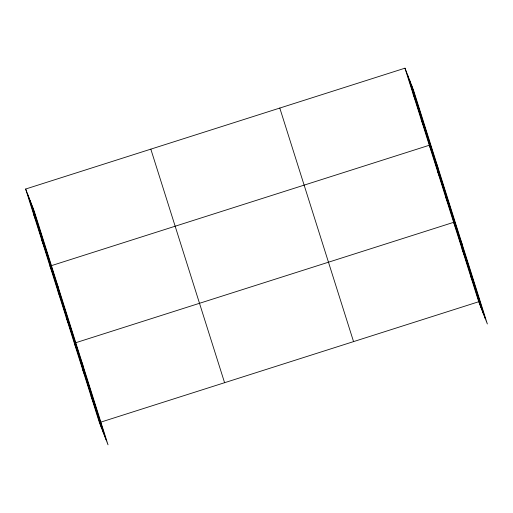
<?xml version="1.0" encoding="UTF-8"?>
<svg xmlns="http://www.w3.org/2000/svg" width="513" height="513" viewBox="0 0 513 513"><rect width="100%" height="100%" fill="white"/><g stroke="black" fill="none" stroke-linecap="round" stroke-linejoin="round"><path stroke-width="0.77" d="M25.65 189.028L34.275 211.266L108.031 444.822L99.407 422.584L25.65 189.028L404.969 68.178L413.593 90.416L487.35 323.972L478.725 301.734L404.969 68.178M99.407 422.584L478.725 301.734M413.08 93.873L415.402 99.855M421.192 119.561L423.514 125.544M437.929 167.488L429.304 145.25L49.992 266.106L58.617 288.338M437.422 170.944L439.744 176.927M445.534 196.633L447.855 202.616M462.271 244.56L453.646 222.328L74.327 343.178L82.952 365.41M462.008 248.792L464.329 254.775M470.363 275.263L472.685 281.246M33.762 214.723L36.083 220.705M41.874 240.411L44.195 246.394M58.104 291.794L60.425 297.777M66.215 317.483L68.537 323.466M82.689 369.649L85.011 375.631M91.051 396.119L93.372 402.102M411.509 85.049L485.272 318.605M409.368 79.528L483.124 313.077M407.29 74.161L481.047 307.717M279.79 108.057L353.553 341.613M150.822 149.148L224.585 382.704M32.197 205.905L105.954 439.455M30.049 200.378L103.812 433.934M27.971 195.011L101.728 428.567"/></g></svg>
